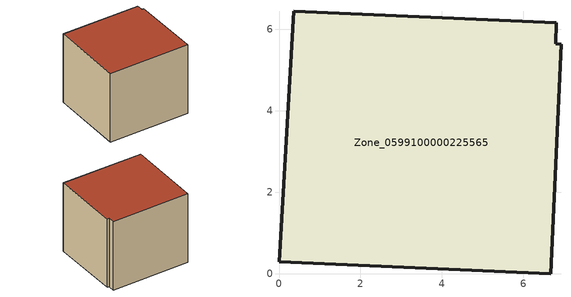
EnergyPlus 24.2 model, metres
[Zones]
Zone_0599100000225565
 floor ground (C_G): 0,0.29 0.36,6.44 6.81,6.16 6.79,5.65 6.93,5.64 6.68,0 z1.96
 wall outside (C_F): 0.36,6.44 0,0.29 6.68,0 6.93,5.64 6.79,5.65 6.81,6.16 0.36,6.44 z1.96:7.83
 roof outside (C_R): 6.68,0 6.93,5.64 6.79,5.65 6.81,6.16 0.36,6.44 0,0.29 z7.83
[BUILDING]
Pand.0599100000225565: North Axis=0; Terrain=City; Loads Convergence Tolerance Value=0.04; Temperature Convergence Tolerance Value=0.4; Solar Distribution=FullExterior; Maximum Number of Warmup Days=25; Minimum Number of Warmup Days=1
[Site:Location]
Rotterdam.The.Hague.AP_ZH_NLD Design_Conditions: Latitude=51.96; Longitude=4.45; Time Zone=1; Elevation=-4.5
[SITE:GROUNDTEMPERATURE:BUILDINGSURFACE]
18, 18, 18, 18, 18, 18, 18, 18, 18, 18, 18, 18
[MATERIAL] Thermal Absorptance=0.9; Solar Absorptance=0.7; Visible Absorptance=0.7
Name | Roughness | Thickness | Conductivity | Density | Specific Heat
G.TC.1946-1964 | MediumSmooth | 0.15 | 1 | 540 | 1210
F.TC.1946-1964 | Rough | 0.3 | 0.857143 | 1920 | 840
R.TC.1946-1964 | MediumRough | 0.2 | 0.235294 | 1500 | 1000
[CONSTRUCTION]
C_G: G.TC.1946-1964
C_F: F.TC.1946-1964
C_R: R.TC.1946-1964
[ZONE]
Zone_0599100000225565: Type=1; Multiplier=1; Ceiling Height=Autocalculate; Volume=Autocalculate; Floor Area=autocalculate; Part of Total Floor Area=Yes
[ZONEINFILTRATION:DESIGNFLOWRATE]
Infil_Zone_0599100000225565: Zone or ZoneList or Space or SpaceList=Zone_0599100000225565; Schedule=AlwaysOn; Design Flow Rate Calculation Method=Flow/Area; Flow Rate per Floor Area=0.003; Constant Term Coefficient=1; Temperature Term Coefficient=0; Velocity Term Coefficient=0; Velocity Squared Term Coefficient=0
[HVACTEMPLATE:ZONE:IDEALLOADSAIRSYSTEM]
Zone_0599100000225565: Maximum Heating Supply Air Temperature=50; Minimum Cooling Supply Air Temperature=13; Maximum Heating Supply Air Humidity Ratio=0.0156; Minimum Cooling Supply Air Humidity Ratio=0.0077; Heating Limit=NoLimit; Cooling Limit=NoLimit; Dehumidification Control Type=ConstantSensibleHeatRatio; Cooling Sensible Heat Ratio=0.7; Dehumidification Setpoint=60; Humidification Control Type=None; Humidification Setpoint=30; Outdoor Air Method=None; Outdoor Air Flow Rate per Person=0.00944; Outdoor Air Flow Rate per Zone Floor Area=0; Outdoor Air Flow Rate per Zone=0; Demand Controlled Ventilation Type=None; Outdoor Air Economizer Type=NoEconomizer; Heat Recovery Type=None; Sensible Heat Recovery Effectiveness=0.7; Latent Heat Recovery Effectiveness=0.65
[ZONECONTROL:THERMOSTAT]
ThermostatControl_Zone_0599100000225565: Zone or ZoneList=Zone_0599100000225565; Control Type Schedule=DualSetpointControlType; Control 1=Thermostat_Zone_0599100000225565; Temperature Difference Between Cutout And Setpoint=0
[THERMOSTATSETPOINT:DUALSETPOINT]
Thermostat_Zone_0599100000225565: Heating Setpoint Temperature Schedule=HeatingSetpoint_Zone_0599100000225565; Cooling Setpoint Temperature Schedule=CoolingSetpoint_Zone_0599100000225565
[SCHEDULE:COMPACT]
HeatingSetpoint_Zone_0599100000225565: Through: 12/31, For: AllDays, Until: 24:00, 21
CoolingSetpoint_Zone_0599100000225565: Through: 12/31, For: AllDays, Until: 24:00, 24
DualSetpointControlType: Through: 12/31, For: AllDays, Until: 24:00, 4
AlwaysOn: Through: 12/31, For: AllDays, Until: 24:00, 1
